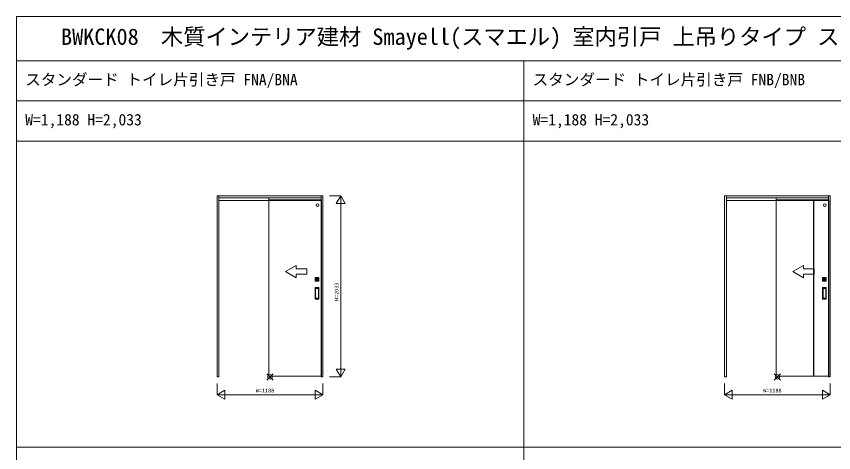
# Model space of a CAD drawing. Units: millimetres, scale not verified. Extents: x -14341 to 14341, y -10000 to 10000.
# Drawn here: x -14341 to -5159, y 5102 to 10000 of the extents above; entities that cross this region are included whole.
import ezdxf
from ezdxf.enums import TextEntityAlignment as Align

# ---------------------------------------------------------------- set-up
doc = ezdxf.new("R2010")
doc.units = ezdxf.units.MM
doc.header["$LTSCALE"] = 50
doc.layers.add('0-0_0', color=7, linetype='Continuous')
for name, color, linetype, lineweight in [('0-1_YKK_F1', 7, 'Continuous', 18), ('0-2_YKK_A1', 4, 'Continuous', 18), ('0-3_YKK_N1', 2, 'Continuous', 18), ('0-6_YKK_IN', 1, 'Continuous', 18)]:
    doc.layers.add(name, color=color, linetype=linetype, lineweight=lineweight)
doc.styles.add('ＭＳ ゴシック', font='')
doc.styles.get('ＭＳ ゴシック').set_extended_font_data('MS Gothic')

msp = doc.modelspace()

# ---------------------------------------------------------------- linework, layer by layer
at = {"layer": '0-1_YKK_F1'}
for p, q in [((-14340.51, 10000), (14340.51, 10000)), ((-14340.51, -10000), (-14340.51, 10000)), ((-14340.51, 9500), (14159.49, 9500)), ((-8640.51, -10000), (-8640.51, 9500)), ((-14340.51, 9050), (14159.49, 9050)), ((-14340.51, 8600), (14159.49, 8600)), ((-14340.51, 5165), (14159.49, 5165))]:
    msp.add_line(p, q, dxfattribs=at)
at = {"layer": '0-2_YKK_A1'}
for p, q in [((-12084.51, 7985.5), (-10896.51, 7985.5)), ((-12084.51, 7985.5), (-12084.51, 5952.5)), ((-12064.51, 7961.5), (-10916.51, 7961.5)), ((-12064.51, 7934.5), (-10916.51, 7934.5)), ((-11505.51, 7961.5), (-11505.51, 7941.5)), ((-10916.51, 5952.5), (-10916.51, 7985.5)), ((-10913.01, 5961.5), (-10913.01, 7941.5)), ((-6384.51, 7985.5), (-5196.51, 7985.5)), ((-6384.51, 7985.5), (-6384.51, 5952.5)), ((-6364.51, 7961.5), (-5216.51, 7961.5)), ((-6364.51, 7934.5), (-5216.51, 7934.5)), ((-5805.51, 7961.5), (-5805.51, 7941.5)), ((-5805.51, 5961.5), (-5805.51, 7941.5)), ((-5385.01, 7941.5), (-5385.01, 5961.5)), ((-5381.01, 7941.5), (-5381.01, 5961.5)), ((-5216.51, 5952.5), (-5216.51, 7985.5)), ((-11318.24, 7135.22), (-11198.24, 7204.5)), ((-11198.24, 7165.22), (-11198.24, 7204.5)), ((-5618.24, 7135.22), (-5498.24, 7204.5)), ((-5498.24, 7165.22), (-5498.24, 7204.5)), ((-11318.24, 7135.22), (-11198.24, 7065.94)), ((-11198.24, 7065.94), (-11198.24, 7105.22)), ((-5618.24, 7135.22), (-5498.24, 7065.94)), ((-5498.24, 7065.94), (-5498.24, 7105.22)), ((-10985.01, 7069), (-10985.01, 7028)), ((-10943.51, 7069.5), (-10984.51, 7069.5)), ((-10984.51, 7027.5), (-10943.51, 7027.5)), ((-10979.76, 7033.25), (-10979.76, 7063.75)), ((-10979.66, 7033.35), (-10979.66, 7063.65)), ((-10979.26, 7064.25), (-10948.76, 7064.25)), ((-10948.76, 7032.75), (-10979.26, 7032.75)), ((-10979.16, 7064.15), (-10948.86, 7064.15)), ((-10967.01, 7032.85), (-10979.16, 7032.85)), ((-10977.36, 7050.6), (-10977.36, 7046.4)), ((-10971.21, 7050.6), (-10977.36, 7050.6)), ((-10977.36, 7046.4), (-10976.61, 7047.15)), ((-10971.21, 7046.4), (-10977.36, 7046.4)), ((-10976.61, 7049.85), (-10971.39, 7049.85)), ((-10971.39, 7047.15), (-10976.61, 7047.15)), ((-10967.01, 7033.1), (-10967.01, 7032.85)), ((-10961.01, 7033.1), (-10967.01, 7033.1)), ((-10965.26, 7044.25), (-10965.26, 7052.75)), ((-10962.76, 7052.75), (-10962.76, 7044.25)), ((-10961.01, 7032.85), (-10961.01, 7033.1)), ((-10948.86, 7032.85), (-10961.01, 7032.85)), ((-10956.81, 7050.6), (-10950.66, 7050.6)), ((-10956.81, 7046.4), (-10950.66, 7046.4)), ((-10951.41, 7049.85), (-10956.63, 7049.85)), ((-10956.63, 7047.15), (-10951.41, 7047.15)), ((-10950.66, 7046.4), (-10951.41, 7047.15)), ((-10950.66, 7050.6), (-10950.66, 7046.4)), ((-10948.36, 7063.65), (-10948.36, 7033.35)), ((-10948.26, 7063.75), (-10948.26, 7033.25)), ((-10943.01, 7028), (-10943.01, 7069)), ((-5285.01, 7069), (-5285.01, 7028)), ((-5243.51, 7069.5), (-5284.51, 7069.5)), ((-5284.51, 7027.5), (-5243.51, 7027.5)), ((-5279.76, 7033.25), (-5279.76, 7063.75)), ((-5279.66, 7033.35), (-5279.66, 7063.65)), ((-5279.26, 7064.25), (-5248.76, 7064.25)), ((-5248.76, 7032.75), (-5279.26, 7032.75)), ((-5279.16, 7064.15), (-5248.86, 7064.15)), ((-5267.01, 7032.85), (-5279.16, 7032.85)), ((-5277.36, 7050.6), (-5277.36, 7046.4)), ((-5271.21, 7050.6), (-5277.36, 7050.6)), ((-5277.36, 7046.4), (-5276.61, 7047.15)), ((-5271.21, 7046.4), (-5277.36, 7046.4)), ((-5276.61, 7049.85), (-5271.39, 7049.85)), ((-5271.39, 7047.15), (-5276.61, 7047.15)), ((-5267.01, 7033.1), (-5267.01, 7032.85)), ((-5261.01, 7033.1), (-5267.01, 7033.1)), ((-5265.26, 7044.25), (-5265.26, 7052.75)), ((-5262.76, 7052.75), (-5262.76, 7044.25)), ((-5261.01, 7032.85), (-5261.01, 7033.1)), ((-5248.86, 7032.85), (-5261.01, 7032.85)), ((-5256.81, 7050.6), (-5250.66, 7050.6)), ((-5256.81, 7046.4), (-5250.66, 7046.4)), ((-5251.41, 7049.85), (-5256.63, 7049.85)), ((-5256.63, 7047.15), (-5251.41, 7047.15)), ((-5250.66, 7046.4), (-5251.41, 7047.15)), ((-5250.66, 7050.6), (-5250.66, 7046.4)), ((-5248.36, 7063.65), (-5248.36, 7033.35)), ((-5248.26, 7063.75), (-5248.26, 7033.25)), ((-5243.01, 7028), (-5243.01, 7069)), ((-10984.01, 6827.5), (-10984.01, 6955.5)), ((-10983.01, 6956.5), (-10943.01, 6956.5)), ((-10978.01, 6945.5), (-10978.01, 6837.5)), ((-10949.01, 6946.5), (-10977.01, 6946.5)), ((-10948.01, 6837.5), (-10948.01, 6945.5)), ((-10942.01, 6827.5), (-10942.01, 6955.5)), ((-5284.01, 6827.5), (-5284.01, 6955.5)), ((-5283.01, 6956.5), (-5243.01, 6956.5)), ((-5278.01, 6945.5), (-5278.01, 6837.5)), ((-5249.01, 6946.5), (-5277.01, 6946.5)), ((-5248.01, 6837.5), (-5248.01, 6945.5)), ((-5242.01, 6827.5), (-5242.01, 6955.5)), ((-10983.01, 6826.5), (-10943.01, 6826.5)), ((-10977.01, 6836.5), (-10949.01, 6836.5)), ((-5283.01, 6826.5), (-5243.01, 6826.5)), ((-5277.01, 6836.5), (-5249.01, 6836.5)), ((-11505.51, 5961.5), (-10913.01, 5961.5)), ((-5213.01, 5961.5), (-5805.51, 5961.5))]:
    msp.add_line(p, q, dxfattribs=at)
for points in [[(-12064.51, 7985.5), (-12064.51, 5952.5), (-12084.51, 5952.5)], [(-10913.01, 7941.5), (-11505.51, 7941.5), (-11505.51, 5961.5)], [(-10916.51, 5952.5), (-10896.51, 5952.5), (-10896.51, 7985.5)], [(-6364.51, 7985.5), (-6364.51, 5952.5), (-6384.51, 5952.5)], [(-5805.51, 7941.5), (-5213.01, 7941.5), (-5213.01, 5961.5)], [(-5216.51, 5952.5), (-5196.51, 5952.5), (-5196.51, 7985.5)], [(-11198.24, 7165.22), (-11078.24, 7165.22), (-11078.24, 7105.22), (-11198.24, 7105.22)], [(-5498.24, 7165.22), (-5378.24, 7165.22), (-5378.24, 7105.22), (-5498.24, 7105.22)], [(-10976.61, 7047.15), (-10976.61, 7049.85), (-10977.36, 7050.6)], [(-10951.41, 7047.15), (-10951.41, 7049.85), (-10950.66, 7050.6)], [(-5276.61, 7047.15), (-5276.61, 7049.85), (-5277.36, 7050.6)], [(-5251.41, 7047.15), (-5251.41, 7049.85), (-5250.66, 7050.6)]]:
    msp.add_lwpolyline(points, dxfattribs=at)
for centre, radius in [((-10958.01, 7879.5), 15), ((-5258.01, 7879.5), 15), ((-10964.01, 7048.5), 7.25), ((-10964.01, 7048.5), 6), ((-10964.01, 7048.5), 5.9), ((-5264.01, 7048.5), 7.25), ((-5264.01, 7048.5), 6), ((-5264.01, 7048.5), 5.9)]:
    msp.add_circle(centre, radius, dxfattribs=at)
for centre, radius, start, end in [((-10984.51, 7069), 0.5, 90, 180), ((-10984.51, 7028), 0.5, 180, 270), ((-10979.26, 7063.75), 0.5, 90, 180), ((-10979.26, 7033.25), 0.5, 180, 270), ((-10979.16, 7063.65), 0.5, 90, 180), ((-10979.16, 7033.35), 0.5, 180, 270), ((-10964.01, 7048.5), 7.5, 163.7398, 196.2602), ((-10964.01, 7052.75), 1.25, 90, 180), ((-10964.01, 7044.25), 1.25, 180, 270), ((-10964.01, 7052.75), 1.25, 0, 90), ((-10964.01, 7044.25), 1.25, 270, 0), ((-10964.01, 7048.5), 7.5, 343.7398, 16.2602), ((-10948.86, 7063.65), 0.5, 0, 90), ((-10948.86, 7033.35), 0.5, 270, 0), ((-10948.76, 7063.75), 0.5, 0, 90), ((-10948.76, 7033.25), 0.5, 270, 0), ((-10943.51, 7069), 0.5, 0, 90), ((-10943.51, 7028), 0.5, 270, 0), ((-5284.51, 7069), 0.5, 90, 180), ((-5284.51, 7028), 0.5, 180, 270), ((-5279.26, 7063.75), 0.5, 90, 180), ((-5279.26, 7033.25), 0.5, 180, 270), ((-5279.16, 7063.65), 0.5, 90, 180), ((-5279.16, 7033.35), 0.5, 180, 270), ((-5264.01, 7048.5), 7.5, 163.7398, 196.2602), ((-5264.01, 7052.75), 1.25, 90, 180), ((-5264.01, 7044.25), 1.25, 180, 270), ((-5264.01, 7052.75), 1.25, 0, 90), ((-5264.01, 7044.25), 1.25, 270, 0), ((-5264.01, 7048.5), 7.5, 343.7398, 16.2602), ((-5248.86, 7063.65), 0.5, 0, 90), ((-5248.86, 7033.35), 0.5, 270, 0), ((-5248.76, 7063.75), 0.5, 0, 90), ((-5248.76, 7033.25), 0.5, 270, 0), ((-5243.51, 7069), 0.5, 0, 90), ((-5243.51, 7028), 0.5, 270, 0), ((-10983.01, 6955.5), 1, 90, 180), ((-10977.01, 6945.5), 1, 90, 180), ((-10949.01, 6945.5), 1, 360, 90), ((-10943.01, 6955.5), 1, 0, 90), ((-5283.01, 6955.5), 1, 90, 180), ((-5277.01, 6945.5), 1, 90, 180), ((-5249.01, 6945.5), 1, 360, 90), ((-5243.01, 6955.5), 1, 0, 90), ((-10983.01, 6827.5), 1, 180, 270), ((-10977.01, 6837.5), 1, 180, 270), ((-10949.01, 6837.5), 1, 270, 360), ((-10943.01, 6827.5), 1, 270, 0), ((-5283.01, 6827.5), 1, 180, 270), ((-5277.01, 6837.5), 1, 180, 270), ((-5249.01, 6837.5), 1, 270, 360), ((-5243.01, 6827.5), 1, 270, 0)]:
    msp.add_arc(centre, radius, start, end, dxfattribs=at)
at = {"layer": '0-3_YKK_N1'}
for p, q in [((-10821.51, 7985.5), (-10696.51, 7985.5)), ((-10746.51, 7898.9), (-10646.51, 7898.9)), ((-10696.51, 7985.5), (-10696.51, 5952.5)), ((-10746.51, 6039.1), (-10646.51, 6039.1)), ((-10896.51, 5877.5), (-10896.51, 5752.5)), ((-10821.51, 5952.5), (-10696.51, 5952.5)), ((-5196.51, 5877.5), (-5196.51, 5752.5)), ((-12084.51, 5752.5), (-11997.91, 5802.5)), ((-11997.91, 5802.5), (-11997.91, 5702.5)), ((-10983.11, 5802.5), (-10896.51, 5752.5)), ((-6384.51, 5752.5), (-6297.91, 5802.5)), ((-6297.91, 5802.5), (-6297.91, 5702.5)), ((-5283.11, 5802.5), (-5196.51, 5752.5)), ((-12084.51, 5752.5), (-11997.91, 5702.5)), ((-6384.51, 5752.5), (-6297.91, 5702.5))]:
    msp.add_line(p, q, dxfattribs=at)
for points in [[(-10746.51, 7898.9), (-10696.51, 7985.5), (-10646.51, 7898.9)], [(-10746.51, 6039.1), (-10696.51, 5952.5), (-10646.51, 6039.1)], [(-12084.51, 5877.5), (-12084.51, 5752.5), (-10896.51, 5752.5)], [(-6384.51, 5877.5), (-6384.51, 5752.5), (-5196.51, 5752.5)], [(-10983.11, 5802.5), (-10983.11, 5702.5), (-10896.51, 5752.5)], [(-5283.11, 5802.5), (-5283.11, 5702.5), (-5196.51, 5752.5)]]:
    msp.add_lwpolyline(points, dxfattribs=at)
at = {"layer": '0-6_YKK_IN'}
for p, q in [((-11525.86, 5917.14), (-11455.15, 5987.86)), ((-11525.86, 5987.86), (-11455.15, 5917.14)), ((-5825.86, 5917.14), (-5755.15, 5987.86)), ((-5825.86, 5987.86), (-5755.15, 5917.14))]:
    msp.add_line(p, q, dxfattribs=at)
for centre in [(-11490.51, 5952.5), (-5790.51, 5952.5)]:
    msp.add_circle(centre, 25, dxfattribs=at)

# ---------------------------------------------------------------- texts
at = {"layer": '0-0_0', "style": 'ＭＳ ゴシック'}
for s, height, p in [('BWKCK08  木質インテリア建材 Smayell(スマエル) 室内引戸 上吊りタイプ スタンダード トイレ片引き戸(錠付) 呼称幅(W)118 意匠図', 183.3, (-13838.51, 9625)), ('スタンダード トイレ片引き戸 FNA/BNA', 128.3, (-14240.51, 9187.5)), ('スタンダード トイレ片引き戸 FNB/BNB', 128.3, (-8540.51, 9187.5)), ('W=1,188 H=2,033', 128.3, (-14240.51, 8737.5)), ('W=1,188 H=2,033', 128.3, (-8540.51, 8737.5))]:
    msp.add_text(s, height=height, dxfattribs=at).set_placement(p, align=Align.BOTTOM_LEFT)
at = {"layer": '0-3_YKK_N1', "color": 7, "style": 'ＭＳ ゴシック'}
msp.add_text('H=2033', height=43.99, rotation=90, dxfattribs=at).set_placement((-10708.51, 6804), align=Align.BOTTOM_LEFT)
for p in [(-11650.51, 5764.5), (-5950.51, 5764.5)]:
    msp.add_text('W=1188', height=43.99, dxfattribs=at).set_placement(p, align=Align.BOTTOM_LEFT)

doc.saveas('drawing.dxf')
